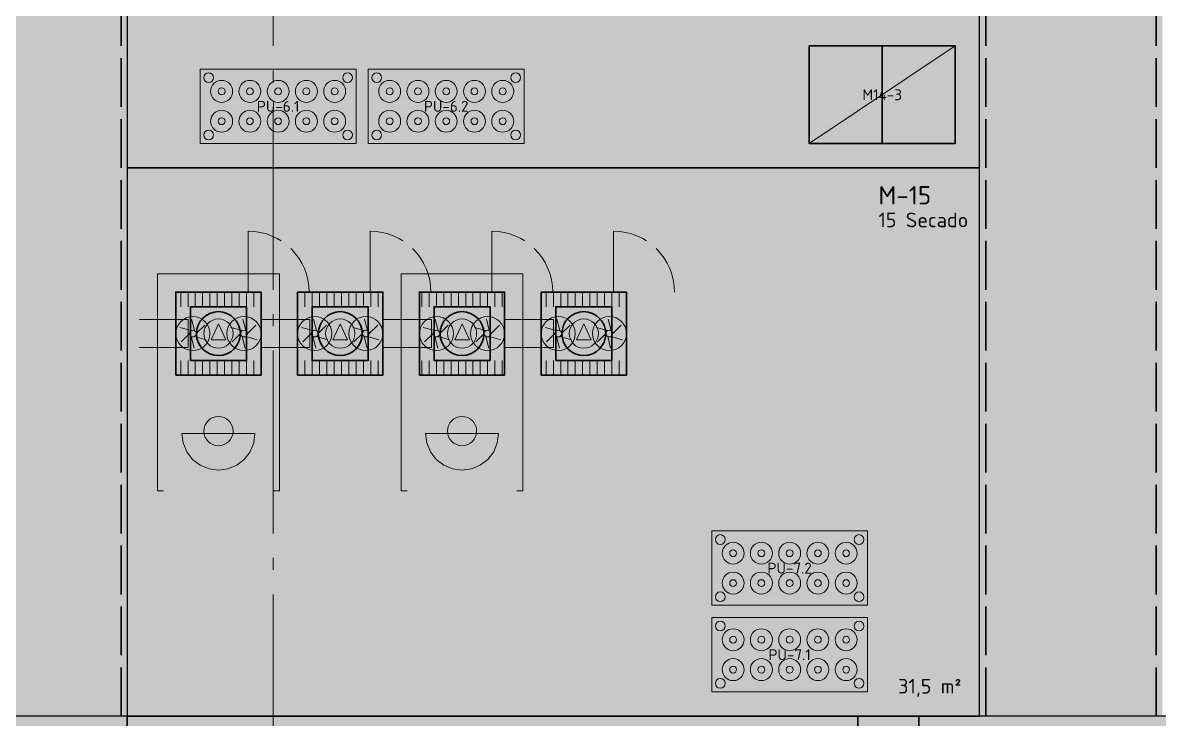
# Model space of a CAD drawing. Header units: millimetres. Extents: x 0 to 1189, y 0 to 841.
# Drawn here: x 442.4 to 535.8, y 509.8 to 566.9 of the extents above; entities that cross this region are included whole.
import ezdxf
from ezdxf.enums import TextEntityAlignment as Align

# ---------------------------------------------------------------- set-up
doc = ezdxf.new("R2010")
doc.units = ezdxf.units.MM
doc.linetypes.add('IRAM-E-TRAZOS', pattern=[5, 4, -1])
doc.linetypes.add('IRAM-F-TRAZO-PUNTO', pattern=[20, 15, -2, 1, -2])
for name, color, linetype, lineweight, true_color in [('A-AREA-TRABAJO', 30, 'CONTINUOUS', 13, 0xeb963c), ('A-EQUIPO', 30, 'CONTINUOUS', 35, 0xe67800), ('A-PASILLO', 2, 'IRAM-E-TRAZOS', 35, 0xd7a500), ('A-SENDA', 2, 'CONTINUOUS', 25, 0xd7a500)]:
    doc.layers.add(name, color=color, linetype=linetype, lineweight=lineweight, true_color=true_color)
for name, color, linetype, lineweight in [('A-EJE', 1, 'IRAM-F-TRAZO-PUNTO', 18), ('A-EQUIPO-FINO', 8, 'CONTINUOUS', 13), ('A-EQUIPO-OCULTO', 8, 'IRAM-E-TRAZOS', 13), ('A-EQUIPO-RELLENO', 9, 'CONTINUOUS', 13), ('A-OPERARIO', 6, 'CONTINUOUS', 18), ('A-RELLENO', 9, 'CONTINUOUS', 13), ('A-SECTOR', 1, 'CONTINUOUS', 25), ('A-SECTOR-TXT', 1, 'CONTINUOUS', 25), ('A-TEXTO', 7, 'CONTINUOUS', 18)]:
    doc.layers.add(name, color=color, linetype=linetype, lineweight=lineweight)
doc.styles.add('ISO3098', font='isocpeur.ttf')

msp = doc.modelspace()

# ---------------------------------------------------------------- hatches: boundary and pattern name
at = {"layer": 'A-EQUIPO-FINO'}
h = msp.add_hatch(dxfattribs=at)
h.set_pattern_fill('ANSI31', scale=0.1889764, angle=45)
h.paths.add_polyline_path([(455, 543.6), (462, 543.6), (462, 544.8), (455, 544.8)])
h = msp.add_hatch(dxfattribs=at)
h.set_pattern_fill('ANSI31', scale=0.1889764, angle=45)
h.paths.add_polyline_path([(465, 543.6), (472, 543.6), (472, 544.8), (465, 544.8)])
h = msp.add_hatch(dxfattribs=at)
h.set_pattern_fill('ANSI31', scale=0.1889764, angle=45)
h.paths.add_polyline_path([(475, 543.6), (482, 543.6), (482, 544.8), (475, 544.8)])
h = msp.add_hatch(dxfattribs=at)
h.set_pattern_fill('ANSI31', scale=0.1889764, angle=45)
h.paths.add_polyline_path([(485, 543.6), (492, 543.6), (492, 544.8), (485, 544.8)])
h = msp.add_hatch(dxfattribs=at)
h.set_pattern_fill('ANSI31', scale=0.1889764, angle=45)
h.paths.add_polyline_path([(455, 538), (462, 538), (462, 539.2), (455, 539.2)])
h = msp.add_hatch(dxfattribs=at)
h.set_pattern_fill('ANSI31', scale=0.1889764, angle=45)
h.paths.add_polyline_path([(465, 538), (472, 538), (472, 539.2), (465, 539.2)])
h = msp.add_hatch(dxfattribs=at)
h.set_pattern_fill('ANSI31', scale=0.1889764, angle=45)
h.paths.add_polyline_path([(475, 538), (482, 538), (482, 539.2), (475, 539.2)])
h = msp.add_hatch(dxfattribs=at)
h.set_pattern_fill('ANSI31', scale=0.1889764, angle=45)
h.paths.add_polyline_path([(485, 538), (492, 538), (492, 539.2), (485, 539.2)])
at = {"layer": 'A-EQUIPO-RELLENO', "true_color": 0xc8e1fa}
h = msp.add_hatch(color=7, dxfattribs=at)
h.dxf.hatch_style = 1
h.paths.add_polyline_path([(507, 557), (519, 557), (519, 565), (507, 565)])
at = {"layer": 'A-EQUIPO-RELLENO', "true_color": 0xeeeeee}
h = msp.add_hatch(color=7, dxfattribs=at)
h.dxf.hatch_style = 1
h.paths.add_polyline_path([(457, 557), (469.8, 557), (469.8, 563.1), (457, 563.1)])
h = msp.add_hatch(color=7, dxfattribs=at)
h.dxf.hatch_style = 1
h.paths.add_polyline_path([(470.8, 557), (483.6, 557), (483.6, 563.1), (470.8, 563.1)])
at = {"layer": 'A-EQUIPO-RELLENO', "true_color": 0xfad7c8}
h = msp.add_hatch(color=7, dxfattribs=at)
h.dxf.hatch_style = 1
h.paths.add_polyline_path([(455, 538), (462, 538), (462, 544.8), (455, 544.8)])
h = msp.add_hatch(color=7, dxfattribs=at)
h.dxf.hatch_style = 1
h.paths.add_polyline_path([(465, 538), (472, 538), (472, 544.8), (465, 544.8)])
h = msp.add_hatch(color=7, dxfattribs=at)
h.dxf.hatch_style = 1
h.paths.add_polyline_path([(475, 538), (482, 538), (482, 544.8), (475, 544.8)])
h = msp.add_hatch(color=7, dxfattribs=at)
h.dxf.hatch_style = 1
h.paths.add_polyline_path([(485, 538), (492, 538), (492, 544.8), (485, 544.8)])
at = {"layer": 'A-EQUIPO-RELLENO', "true_color": 0xfff5ee}
h = msp.add_hatch(color=7, dxfattribs=at)
h.dxf.hatch_style = 1
h.paths.add_polyline_path([(456.2, 539.2), (460.8, 539.2), (460.8, 543.6), (456.2, 543.6)])
h = msp.add_hatch(color=7, dxfattribs=at)
h.dxf.hatch_style = 1
h.paths.add_polyline_path([(466.2, 539.2), (470.8, 539.2), (470.8, 543.6), (466.2, 543.6)])
h = msp.add_hatch(color=7, dxfattribs=at)
h.dxf.hatch_style = 1
h.paths.add_polyline_path([(476.2, 539.2), (480.8, 539.2), (480.8, 543.6), (476.2, 543.6)])
h = msp.add_hatch(color=7, dxfattribs=at)
h.dxf.hatch_style = 1
h.paths.add_polyline_path([(486.2, 539.2), (490.8, 539.2), (490.8, 543.6), (486.2, 543.6)])
at = {"layer": 'A-EQUIPO-RELLENO', "true_color": 0xffffff}
h = msp.add_hatch(color=7, dxfattribs=at)
h.dxf.hatch_style = 1
h.paths.add_polyline_path([(459.7, 533.4), (459.659, 533.711), (459.539, 534), (459.349, 534.249), (459.1, 534.439), (458.811, 534.559), (458.5, 534.6), (458.189, 534.559), (457.9, 534.439), (457.651, 534.249), (457.461, 534), (457.341, 533.711), (457.3, 533.4), (457.341, 533.089), (457.461, 532.8), (457.651, 532.551), (457.9, 532.361), (458.189, 532.241), (458.5, 532.2), (458.811, 532.241), (459.1, 532.361), (459.349, 532.551), (459.539, 532.8), (459.659, 533.089)])
h = msp.add_hatch(color=7, dxfattribs=at)
h.dxf.hatch_style = 1
h.paths.add_polyline_path([(479.7, 533.4), (479.659, 533.711), (479.539, 534), (479.349, 534.249), (479.1, 534.439), (478.811, 534.559), (478.5, 534.6), (478.189, 534.559), (477.9, 534.439), (477.651, 534.249), (477.461, 534), (477.341, 533.711), (477.3, 533.4), (477.341, 533.089), (477.461, 532.8), (477.651, 532.551), (477.9, 532.361), (478.189, 532.241), (478.5, 532.2), (478.811, 532.241), (479.1, 532.361), (479.349, 532.551), (479.539, 532.8), (479.659, 533.089)])
at = {"layer": 'A-EQUIPO-RELLENO', "true_color": 0xfae1f5}
h = msp.add_hatch(color=7, dxfattribs=at)
h.dxf.hatch_style = 1
h.paths.add_polyline_path([(455.5, 533.2), (455.602, 532.424), (455.902, 531.7), (456.379, 531.079), (457, 530.602), (457.724, 530.302), (458.5, 530.2), (459.276, 530.302), (460, 530.602), (460.621, 531.079), (461.098, 531.7), (461.398, 532.424), (461.5, 533.2), (455.5, 533.2)])
h = msp.add_hatch(color=7, dxfattribs=at)
h.dxf.hatch_style = 1
h.paths.add_polyline_path([(475.5, 533.2), (475.602, 532.424), (475.902, 531.7), (476.379, 531.079), (477, 530.602), (477.724, 530.302), (478.5, 530.2), (479.276, 530.302), (480, 530.602), (480.621, 531.079), (481.098, 531.7), (481.398, 532.424), (481.5, 533.2), (475.5, 533.2)])
at = {"layer": 'A-EQUIPO-RELLENO', "true_color": 0xeeeeee}
h = msp.add_hatch(color=7, dxfattribs=at)
h.dxf.hatch_style = 1
h.paths.add_polyline_path([(499, 519.1), (511.8, 519.1), (511.8, 525.2), (499, 525.2)])
h = msp.add_hatch(color=7, dxfattribs=at)
h.dxf.hatch_style = 1
h.paths.add_polyline_path([(499, 512), (511.8, 512), (511.8, 518.1), (499, 518.1)])
at = {"layer": 'A-RELLENO', "true_color": 0xf6f6f6}
h = msp.add_hatch(color=7, dxfattribs=at)
h.dxf.hatch_style = 1
h.paths.add_polyline_path([(436, 510), (451, 510), (451, 670), (436, 670)])
h = msp.add_hatch(color=7, dxfattribs=at)
h.dxf.hatch_style = 1
h.paths.add_polyline_path([(521, 510), (536, 510), (536, 670), (521, 670)])
at = {"layer": 'A-RELLENO', "true_color": 0xfde4c8}
h = msp.add_hatch(color=7, dxfattribs=at)
h.dxf.hatch_style = 1
h.paths.add_polyline_path([(451, 555), (521, 555), (521, 600), (451, 600)])
h = msp.add_hatch(color=7, dxfattribs=at)
h.dxf.hatch_style = 1
h.paths.add_polyline_path([(451, 510), (521, 510), (521, 555), (451, 555)])
at = {"layer": 'A-RELLENO', "true_color": 0xfff4b4}
h = msp.add_hatch(color=7, dxfattribs=at)
h.dxf.hatch_style = 1
h.paths.add_polyline_path([(436, 420), (451, 420), (451, 510), (436, 510)])
at = {"layer": 'A-RELLENO', "true_color": 0xf8d9c0}
h = msp.add_hatch(color=7, dxfattribs=at)
h.dxf.hatch_style = 1
h.paths.add_polyline_path([(451, 475), (511, 475), (511, 510), (451, 510)])
h = msp.add_hatch(color=7, dxfattribs=at)
h.dxf.hatch_style = 1
h.paths.add_polyline_path([(511, 420), (516, 420), (516, 510), (511, 510)])
h = msp.add_hatch(color=7, dxfattribs=at)
h.dxf.hatch_style = 1
h.paths.add_polyline_path([(516, 470), (596, 470), (596, 510), (516, 510)])

# ---------------------------------------------------------------- linework, layer by layer
at = {"layer": 'A-AREA-TRABAJO'}
for p, q in [((453.5, 528.5), (454, 528.5)), ((463, 528.5), (463.5, 528.5)), ((473.5, 528.5), (474, 528.5)), ((483, 528.5), (483.5, 528.5))]:
    msp.add_line(p, q, dxfattribs=at)
for points in [[(453.5, 528.5), (453.5, 546.3), (463.5, 546.3), (463.5, 528.5)], [(473.5, 528.5), (473.5, 546.3), (483.5, 546.3), (483.5, 528.5)]]:
    msp.add_lwpolyline(points, dxfattribs=at)
at = {"layer": 'A-EJE'}
for p, q in [((463, 185), (463, 696)), ((456, 542.556), (452, 542.556)), ((456, 540.244), (456, 542.556)), ((466, 542.556), (462, 542.556)), ((466, 540.244), (466, 542.556)), ((476, 542.556), (472, 542.556)), ((476, 540.244), (476, 542.556)), ((486, 542.556), (482, 542.556)), ((486, 540.244), (486, 542.556)), ((452, 540.244), (456, 540.244)), ((462, 540.244), (466, 540.244)), ((472, 540.244), (476, 540.244)), ((482, 540.244), (486, 540.244))]:
    msp.add_line(p, q, dxfattribs=at)
at = {"layer": 'A-EQUIPO'}
msp.add_line((513, 557), (513, 565), dxfattribs=at)
for points in [[(507, 557), (519, 557), (519, 565), (507, 565)], [(455, 538), (462, 538), (462, 544.8), (455, 544.8)], [(465, 538), (472, 538), (472, 544.8), (465, 544.8)], [(475, 538), (482, 538), (482, 544.8), (475, 544.8)], [(485, 538), (492, 538), (492, 544.8), (485, 544.8)], [(456.2, 539.2), (460.8, 539.2), (460.8, 543.6), (456.2, 543.6)], [(466.2, 539.2), (470.8, 539.2), (470.8, 543.6), (466.2, 543.6)], [(476.2, 539.2), (480.8, 539.2), (480.8, 543.6), (476.2, 543.6)], [(486.2, 539.2), (490.8, 539.2), (490.8, 543.6), (486.2, 543.6)]]:
    msp.add_lwpolyline(points, close=True, dxfattribs=at)
for centre in [(458.5, 541.4), (468.5, 541.4), (478.5, 541.4), (488.5, 541.4)]:
    msp.add_circle(centre, 1.8, dxfattribs=at)
at = {"layer": 'A-EQUIPO-FINO'}
for p, q in [((507, 557), (519, 565)), ((460.95, 544.8), (460.95, 549.8)), ((470.95, 544.8), (470.95, 549.8)), ((480.95, 544.8), (480.95, 549.8)), ((490.95, 544.8), (490.95, 549.8))]:
    msp.add_line(p, q, dxfattribs=at)
for points in [[(457, 557), (469.8, 557), (469.8, 563.1), (457, 563.1)], [(470.8, 557), (483.6, 557), (483.6, 563.1), (470.8, 563.1)], [(457.9, 540.9), (458.5, 542.2), (459.1, 540.9)], [(467.9, 540.9), (468.5, 542.2), (469.1, 540.9)], [(477.9, 540.9), (478.5, 542.2), (479.1, 540.9)], [(487.9, 540.9), (488.5, 542.2), (489.1, 540.9)], [(499, 519.1), (511.8, 519.1), (511.8, 525.2), (499, 525.2)], [(499, 512), (511.8, 512), (511.8, 518.1), (499, 518.1)]]:
    msp.add_lwpolyline(points, close=True, dxfattribs=at)
for points in [[(456.54, 541.642), (456.296, 542.585)], [(460.74, 541.642), (460.496, 542.585)], [(466.54, 541.642), (466.296, 542.585)], [(470.74, 541.642), (470.496, 542.585)], [(476.54, 541.642), (476.296, 542.585)], [(480.74, 541.642), (480.496, 542.585)], [(486.54, 541.642), (486.296, 542.585)], [(490.74, 541.642), (490.496, 542.585)], [(456.26, 541.642), (455.321, 541.903)], [(456.12, 541.4), (455.425, 540.717)], [(456.68, 541.4), (457.375, 542.083)], [(460.46, 541.642), (459.521, 541.903)], [(460.32, 541.4), (459.625, 540.717)], [(460.88, 541.4), (461.575, 542.083)], [(466.26, 541.642), (465.321, 541.903)], [(466.12, 541.4), (465.425, 540.717)], [(466.68, 541.4), (467.375, 542.083)], [(470.46, 541.642), (469.521, 541.903)], [(470.32, 541.4), (469.625, 540.717)], [(470.88, 541.4), (471.575, 542.083)], [(476.26, 541.642), (475.321, 541.903)], [(476.12, 541.4), (475.425, 540.717)], [(476.68, 541.4), (477.375, 542.083)], [(480.46, 541.642), (479.521, 541.903)], [(480.32, 541.4), (479.625, 540.717)], [(480.88, 541.4), (481.575, 542.083)], [(486.26, 541.642), (485.321, 541.903)], [(486.12, 541.4), (485.425, 540.717)], [(486.68, 541.4), (487.375, 542.083)], [(490.46, 541.642), (489.521, 541.903)], [(490.32, 541.4), (489.625, 540.717)], [(490.88, 541.4), (491.575, 542.083)], [(456.26, 541.158), (456.504, 540.215)], [(456.54, 541.158), (457.479, 540.897)], [(460.46, 541.158), (460.704, 540.215)], [(460.74, 541.158), (461.679, 540.897)], [(466.26, 541.158), (466.504, 540.215)], [(466.54, 541.158), (467.479, 540.897)], [(470.46, 541.158), (470.704, 540.215)], [(470.74, 541.158), (471.679, 540.897)], [(476.26, 541.158), (476.504, 540.215)], [(476.54, 541.158), (477.479, 540.897)], [(480.46, 541.158), (480.704, 540.215)], [(480.74, 541.158), (481.679, 540.897)], [(486.26, 541.158), (486.504, 540.215)], [(486.54, 541.158), (487.479, 540.897)], [(490.46, 541.158), (490.704, 540.215)], [(490.74, 541.158), (491.679, 540.897)]]:
    msp.add_lwpolyline(points, dxfattribs=at)
for centre, radius in [((457.7, 562.4), 0.4), ((469.1, 562.4), 0.4), ((471.5, 562.4), 0.4), ((482.9, 562.4), 0.4), ((458.76, 561.275), 0.9), ((461.08, 561.275), 0.9), ((463.4, 561.275), 0.9), ((465.72, 561.275), 0.9), ((468.04, 561.275), 0.9), ((472.56, 561.275), 0.9), ((474.88, 561.275), 0.9), ((477.2, 561.275), 0.9), ((479.52, 561.275), 0.9), ((481.84, 561.275), 0.9), ((458.76, 561.275), 0.28), ((461.08, 561.275), 0.28), ((463.4, 561.275), 0.28), ((465.72, 561.275), 0.28), ((468.04, 561.275), 0.28), ((472.56, 561.275), 0.28), ((474.88, 561.275), 0.28), ((477.2, 561.275), 0.28), ((479.52, 561.275), 0.28), ((481.84, 561.275), 0.28), ((458.76, 558.825), 0.9), ((458.76, 558.825), 0.28), ((461.08, 558.825), 0.9), ((461.08, 558.825), 0.28), ((463.4, 558.825), 0.9), ((463.4, 558.825), 0.28), ((465.72, 558.825), 0.9), ((465.72, 558.825), 0.28), ((468.04, 558.825), 0.9), ((468.04, 558.825), 0.28), ((472.56, 558.825), 0.9), ((472.56, 558.825), 0.28), ((474.88, 558.825), 0.9), ((474.88, 558.825), 0.28), ((477.2, 558.825), 0.9), ((477.2, 558.825), 0.28), ((479.52, 558.825), 0.9), ((479.52, 558.825), 0.28), ((481.84, 558.825), 0.9), ((481.84, 558.825), 0.28), ((457.7, 557.7), 0.4), ((469.1, 557.7), 0.4), ((471.5, 557.7), 0.4), ((482.9, 557.7), 0.4), ((456.4, 541.4), 1.4), ((458.5, 541.4), 1.2), ((460.6, 541.4), 1.4), ((466.4, 541.4), 1.4), ((468.5, 541.4), 1.2), ((470.6, 541.4), 1.4), ((476.4, 541.4), 1.4), ((478.5, 541.4), 1.2), ((480.6, 541.4), 1.4), ((486.4, 541.4), 1.4), ((488.5, 541.4), 1.2), ((490.6, 541.4), 1.4), ((456.4, 541.4), 0.28), ((460.6, 541.4), 0.28), ((466.4, 541.4), 0.28), ((470.6, 541.4), 0.28), ((476.4, 541.4), 0.28), ((480.6, 541.4), 0.28), ((486.4, 541.4), 0.28), ((490.6, 541.4), 0.28), ((499.7, 524.5), 0.4), ((511.1, 524.5), 0.4), ((500.76, 523.375), 0.9), ((500.76, 523.375), 0.28), ((503.08, 523.375), 0.9), ((503.08, 523.375), 0.28), ((505.4, 523.375), 0.9), ((505.4, 523.375), 0.28), ((507.72, 523.375), 0.9), ((507.72, 523.375), 0.28), ((510.04, 523.375), 0.9), ((510.04, 523.375), 0.28), ((500.76, 520.925), 0.9), ((503.08, 520.925), 0.9), ((505.4, 520.925), 0.9), ((507.72, 520.925), 0.9), ((510.04, 520.925), 0.9), ((500.76, 520.925), 0.28), ((503.08, 520.925), 0.28), ((505.4, 520.925), 0.28), ((507.72, 520.925), 0.28), ((510.04, 520.925), 0.28), ((499.7, 519.8), 0.4), ((511.1, 519.8), 0.4), ((499.7, 517.4), 0.4), ((500.76, 516.275), 0.9), ((503.08, 516.275), 0.9), ((505.4, 516.275), 0.9), ((507.72, 516.275), 0.9), ((510.04, 516.275), 0.9), ((511.1, 517.4), 0.4), ((500.76, 516.275), 0.28), ((503.08, 516.275), 0.28), ((505.4, 516.275), 0.28), ((507.72, 516.275), 0.28), ((510.04, 516.275), 0.28), ((500.76, 513.825), 0.9), ((503.08, 513.825), 0.9), ((505.4, 513.825), 0.9), ((507.72, 513.825), 0.9), ((510.04, 513.825), 0.9), ((500.76, 513.825), 0.28), ((503.08, 513.825), 0.28), ((505.4, 513.825), 0.28), ((507.72, 513.825), 0.28), ((510.04, 513.825), 0.28), ((499.7, 512.7), 0.4), ((511.1, 512.7), 0.4)]:
    msp.add_circle(centre, radius, dxfattribs=at)
at = {"layer": 'A-EQUIPO-OCULTO'}
for centre in [(460.95, 544.8), (470.95, 544.8), (480.95, 544.8), (490.95, 544.8)]:
    msp.add_arc(centre, 5, 0, 90, dxfattribs=at)
at = {"layer": 'A-OPERARIO'}
for points in [[(455.5, 533.2), (455.602, 532.424), (455.902, 531.7), (456.379, 531.079), (457, 530.602), (457.724, 530.302), (458.5, 530.2), (459.276, 530.302), (460, 530.602), (460.621, 531.079), (461.098, 531.7), (461.398, 532.424), (461.5, 533.2)], [(475.5, 533.2), (475.602, 532.424), (475.902, 531.7), (476.379, 531.079), (477, 530.602), (477.724, 530.302), (478.5, 530.2), (479.276, 530.302), (480, 530.602), (480.621, 531.079), (481.098, 531.7), (481.398, 532.424), (481.5, 533.2)]]:
    msp.add_lwpolyline(points, close=True, dxfattribs=at)
for centre in [(458.5, 533.4), (478.5, 533.4)]:
    msp.add_circle(centre, 1.2, dxfattribs=at)
at = {"layer": 'A-PASILLO'}
for p, q in [((450.5, 510), (450.5, 670)), ((521.5, 510), (521.5, 670)), ((535.5, 510), (535.5, 670))]:
    msp.add_line(p, q, dxfattribs=at)
at = {"layer": 'A-SECTOR'}
for points in [[(451, 555), (521, 555), (521, 600), (451, 600)], [(451, 510), (521, 510), (521, 555), (451, 555)], [(451, 475), (511, 475), (511, 510), (451, 510)], [(511, 420), (516, 420), (516, 510), (511, 510)], [(516, 470), (596, 470), (596, 510), (516, 510)]]:
    msp.add_lwpolyline(points, close=True, dxfattribs=at)
at = {"layer": 'A-SENDA'}
msp.add_lwpolyline([(436, 420), (451, 420), (451, 510), (436, 510)], close=True, dxfattribs=at)

# ---------------------------------------------------------------- texts
at = {"layer": 'A-SECTOR-TXT', "style": 'ISO3098'}
for s, height, p in [('M-15', 1.5, (512.696, 553.5)), ('15 Secado', 1.2, (512.696, 551.325))]:
    msp.add_text(s, height=height, dxfattribs=at).set_placement(p, align=Align.TOP_LEFT)
msp.add_text('31,5 m²', height=1.2, dxfattribs=at).set_placement((519.5, 511.5), align=Align.BOTTOM_RIGHT)
at = {"layer": 'A-TEXTO', "style": 'ISO3098'}
for s, p in [('M14-3', (513, 561)), ('PU-6.1', (463.4, 560.05)), ('PU-6.2', (477.2, 560.05)), ('PU-7.2', (505.4, 522.15)), ('PU-7.1', (505.4, 515.05))]:
    msp.add_text(s, height=0.9, dxfattribs=at).set_placement(p, align=Align.MIDDLE_CENTER)

doc.saveas('drawing.dxf')
